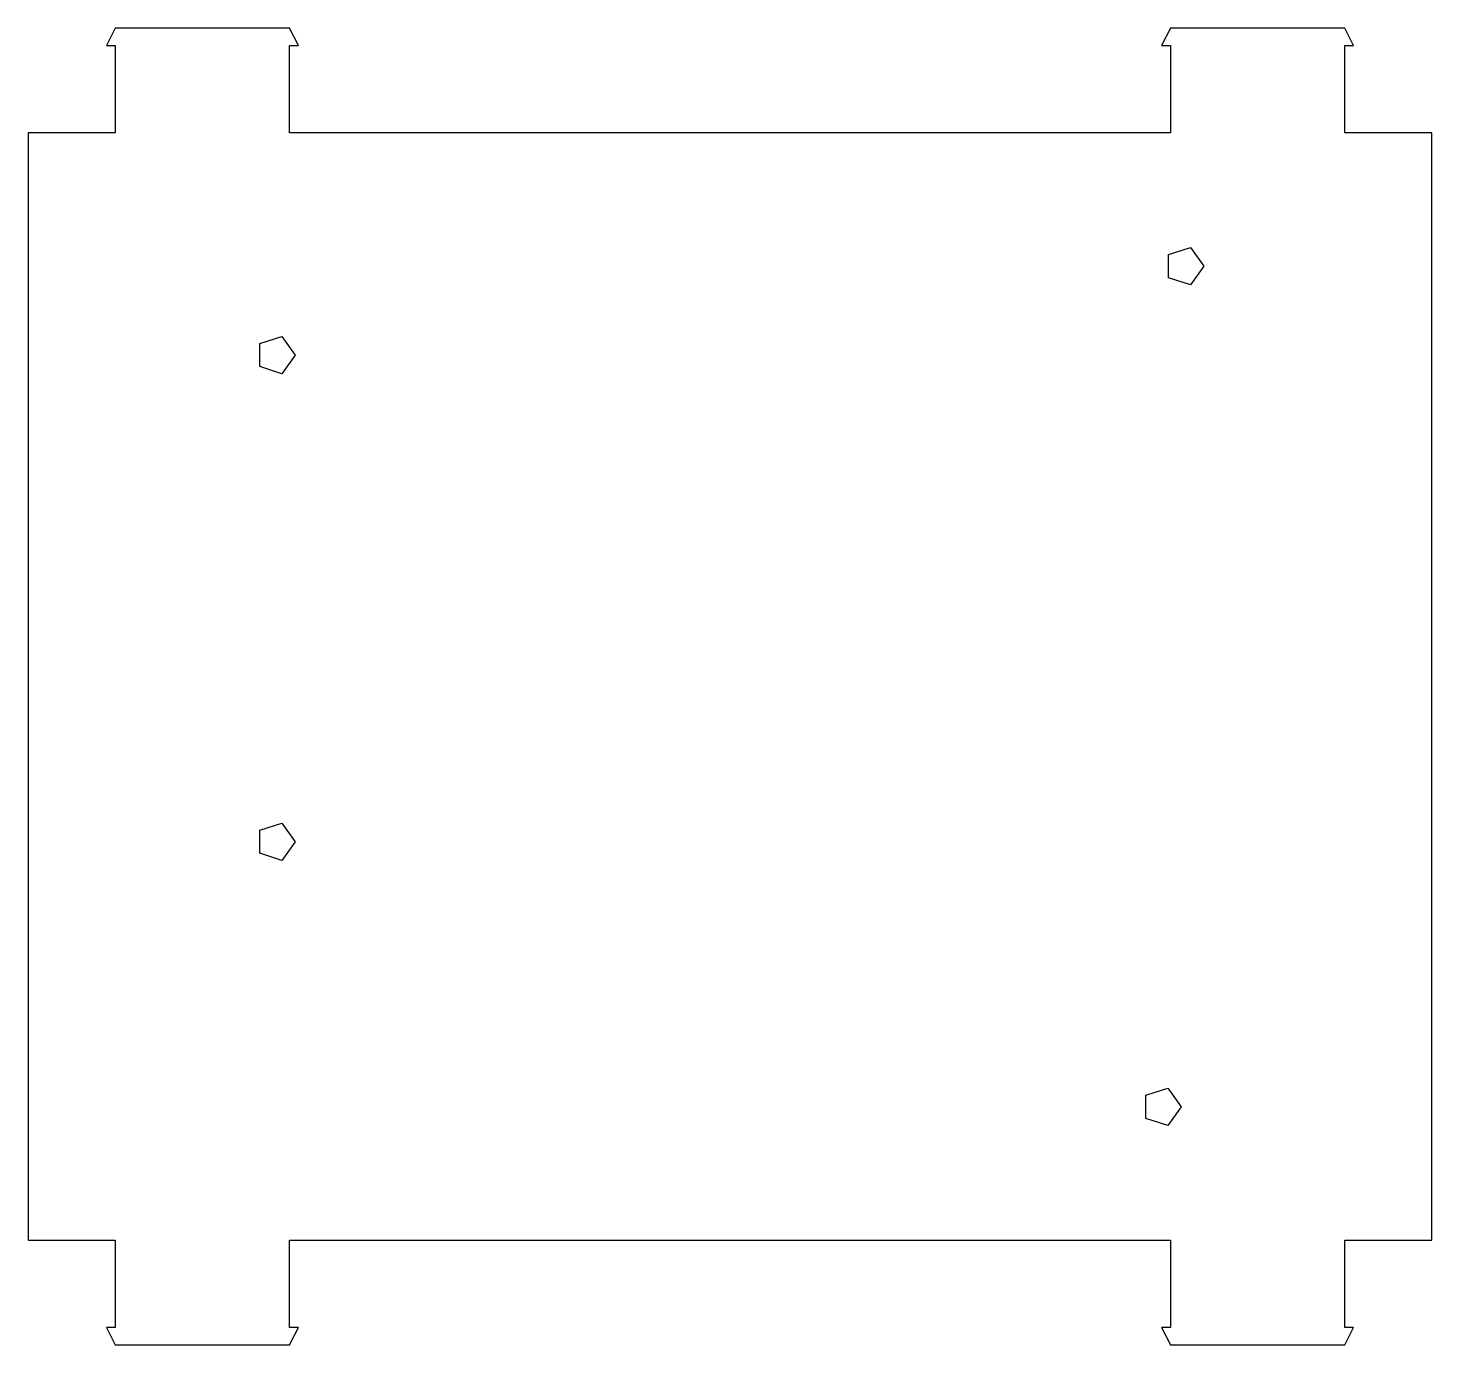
# Model space of a CAD drawing. Header units: metres. Extents: x 0 to 80.5, y -6 to 69.5.
import ezdxf

# ---------------------------------------------------------------- set-up
doc = ezdxf.new("R2010")
doc.units = ezdxf.units.M

msp = doc.modelspace()

# ---------------------------------------------------------------- linework, layer by layer
for p, q in [((5, 69.5), (4.5, 68.5)), ((15, 69.5), (5, 69.5)), ((15.5, 68.5), (15, 69.5)), ((65.5, 69.5), (65, 68.5)), ((75.5, 69.5), (65.5, 69.5)), ((76, 68.5), (75.5, 69.5)), ((4.5, 68.5), (5, 68.5)), ((5, 68.5), (5, 63.5)), ((15, 63.5), (15, 68.5)), ((15, 68.5), (15.5, 68.5)), ((65, 68.5), (65.5, 68.5)), ((65.5, 68.5), (65.5, 63.5)), ((75.5, 63.5), (75.5, 68.5)), ((75.5, 68.5), (76, 68.5)), ((5, 63.5), (0, 63.5)), ((0, 63.5), (0, 0)), ((65.5, 63.5), (15, 63.5)), ((80.5, 63.5), (75.5, 63.5)), ((80.5, 0), (80.5, 63.5)), ((65.3898, 56.5112), (66.6476, 56.9199)), ((65.3898, 55.1887), (65.3898, 56.5112)), ((66.6476, 56.9199), (67.425, 55.85)), ((67.425, 55.85), (66.6476, 54.78)), ((66.6476, 54.78), (65.3898, 55.1887)), ((13.2899, 51.4112), (14.5476, 51.8199)), ((14.5476, 51.8199), (15.325, 50.75)), ((13.2899, 50.0887), (13.2899, 51.4112)), ((15.325, 50.75), (14.5476, 49.6801)), ((14.5476, 49.6801), (13.2899, 50.0887)), ((13.2899, 23.5112), (14.5476, 23.9199)), ((13.2899, 22.1887), (13.2899, 23.5112)), ((14.5476, 23.9199), (15.325, 22.85)), ((15.325, 22.85), (14.5476, 21.78)), ((14.5476, 21.78), (13.2899, 22.1887)), ((64.0898, 8.31125), (65.3476, 8.71992)), ((64.0898, 6.98874), (64.0898, 8.31125)), ((65.3476, 8.71992), (66.125, 7.64999)), ((66.125, 7.64999), (65.3476, 6.58006)), ((65.3476, 6.58006), (64.0898, 6.98874)), ((0, 0), (5, 0)), ((5, 0), (5, -5)), ((15, -5), (15, 0)), ((15, 0), (65.5, 0)), ((65.5, 0), (65.5, -5)), ((75.5, -5), (75.5, 0)), ((75.5, 0), (80.5, 0)), ((5, -5), (4.5, -5)), ((4.5, -5), (5, -6)), ((15, -6), (15.5, -5)), ((15.5, -5), (15, -5)), ((65.5, -5), (65, -5)), ((65, -5), (65.5, -6)), ((75.5, -6), (76, -5)), ((76, -5), (75.5, -5)), ((5, -6), (15, -6)), ((65.5, -6), (75.5, -6))]:
    msp.add_line(p, q)

doc.saveas('drawing.dxf')
